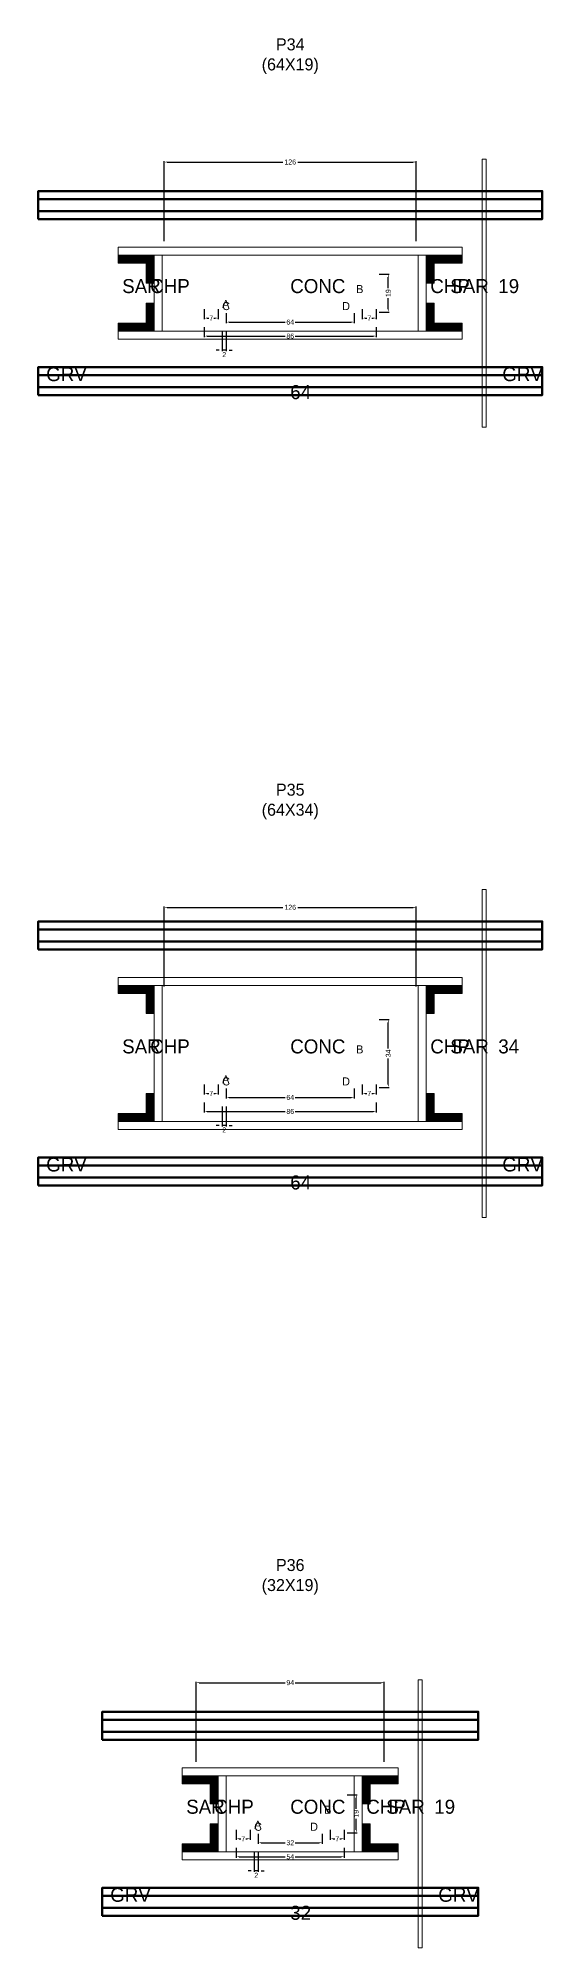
# Model space of a CAD drawing. Header units: centimetres. Extents: x -8500 to 4093, y -4566 to 295.
# Drawn here: x -126 to 126, y -2967 to -2013 of the extents above; entities that cross this region are included whole.
import ezdxf

# ---------------------------------------------------------------- set-up
doc = ezdxf.new("R2010")
doc.units = ezdxf.units.CM
for name, color, linetype in [('COTA', 241, 'Continuous'), ('GRAVATA', 224, 'Continuous'), ('Hachura', 251, 'Continuous'), ('NOMENCLATURA', 7, 'Continuous'), ('SARRAFO', 251, 'Continuous'), ('Texto Seção', 7, 'Continuous')]:
    doc.layers.add(name, color=color, linetype=linetype)
doc.dimstyles.new('cotax2', dxfattribs={"dimtxt": 2.5, "dimasz": 1.5, "dimexe": 0.5, "dimexo": 0.5, "dimgap": 0.5, "dimtad": 1, "dimcen": 2.5, "dimazin": 3, "dimtfac": 1, "dimtmove": 0, "dimatfit": 3})

# ---------------------------------------------------------------- blocks, each defined once
blk = doc.blocks.new('_CLOSEDFILLED')
at = {"color": 0, "linetype": 'BYBLOCK'}
blk.add_solid([(-1, 0.16), (0, 0), (-1, -0.16)], dxfattribs=at)
blk = doc.blocks.new('*D170')
for p, q in [((-43, -2157), (-43, -2162)), ((-41.5, -2161.5), (-2.5, -2161.5)), ((2.5, -2161.5), (41.5, -2161.5)), ((43, -2157), (43, -2162))]:
    blk.add_line(p, q)
at = {"layer": 'Defpoints'}
for p in [(-43, -2156.5), (43, -2156.5), (-43, -2161.5)]:
    blk.add_point(p, dxfattribs=at)
at = {"layer": 'COTA', "xscale": 1.5, "yscale": 1.5, "rotation": 180}
blk.add_blockref('_CLOSEDFILLED', (-43, -2161.5), dxfattribs=at)
at = {"layer": 'COTA', "xscale": 1.5, "yscale": 1.5}
blk.add_blockref('_CLOSEDFILLED', (43, -2161.5), dxfattribs=at)
at = {"layer": 'COTA', "insert": (0, -2161.5), "char_height": 2.5, "attachment_point": 5}
blk.add_mtext('86', dxfattribs=at)
blk = doc.blocks.new('*D171')
for p, q in [((-32, -2150), (-32, -2155)), ((-30.5, -2154.5), (-2.5, -2154.5)), ((2.5, -2154.5), (30.5, -2154.5)), ((32, -2150), (32, -2155))]:
    blk.add_line(p, q)
at = {"layer": 'Defpoints'}
for p in [(-32, -2149.5), (-32, -2154.5), (32, -2149.5)]:
    blk.add_point(p, dxfattribs=at)
at = {"layer": 'COTA', "xscale": 1.5, "yscale": 1.5, "rotation": 180}
blk.add_blockref('_CLOSEDFILLED', (-32, -2154.5), dxfattribs=at)
at = {"layer": 'COTA', "xscale": 1.5, "yscale": 1.5}
blk.add_blockref('_CLOSEDFILLED', (32, -2154.5), dxfattribs=at)
at = {"layer": 'COTA', "insert": (0, -2154.5), "char_height": 2.5, "attachment_point": 5}
blk.add_mtext('64', dxfattribs=at)
blk = doc.blocks.new('*D172')
for p, q in [((44.5, -2130.5), (49.5, -2130.5)), ((49, -2137.5), (49, -2132)), ((49, -2148), (49, -2142.5)), ((44.5, -2149.5), (49.5, -2149.5))]:
    blk.add_line(p, q)
at = {"layer": 'Defpoints'}
for p in [(44, -2130.5), (44, -2149.5), (49, -2149.5)]:
    blk.add_point(p, dxfattribs=at)
at = {"layer": 'COTA', "xscale": 1.5, "yscale": 1.5}
for p, rotation in [((49, -2130.5), 90), ((49, -2149.5), 270)]:
    blk.add_blockref('_CLOSEDFILLED', p, dxfattribs=dict(at, rotation=rotation))
at = {"layer": 'COTA', "insert": (49, -2140), "char_height": 2.5, "attachment_point": 5, "rotation": 90}
blk.add_mtext('19', dxfattribs=at)
blk = doc.blocks.new('*D173')
for p, q in [((-43, -2148), (-43, -2153)), ((-41.5, -2152.5), (-40.75, -2152.5)), ((-38.25, -2152.5), (-37.5, -2152.5)), ((-36, -2148), (-36, -2153))]:
    blk.add_line(p, q)
at = {"layer": 'Defpoints'}
for p in [(-43, -2147.5), (-43, -2152.5), (-36, -2147.5)]:
    blk.add_point(p, dxfattribs=at)
at = {"layer": 'COTA', "xscale": 1.5, "yscale": 1.5, "rotation": 180}
blk.add_blockref('_CLOSEDFILLED', (-43, -2152.5), dxfattribs=at)
at = {"layer": 'COTA', "xscale": 1.5, "yscale": 1.5}
blk.add_blockref('_CLOSEDFILLED', (-36, -2152.5), dxfattribs=at)
at = {"layer": 'COTA', "insert": (-39.5, -2152.5), "char_height": 2.5, "attachment_point": 5}
blk.add_mtext('7', dxfattribs=at)
blk = doc.blocks.new('*D174')
for p, q in [((36, -2148), (36, -2153)), ((37.5, -2152.5), (38.25, -2152.5)), ((40.75, -2152.5), (41.5, -2152.5)), ((43, -2148), (43, -2153))]:
    blk.add_line(p, q)
at = {"layer": 'Defpoints'}
for p in [(36, -2147.5), (36, -2152.5), (43, -2147.5)]:
    blk.add_point(p, dxfattribs=at)
at = {"layer": 'COTA', "xscale": 1.5, "yscale": 1.5, "rotation": 180}
blk.add_blockref('_CLOSEDFILLED', (36, -2152.5), dxfattribs=at)
at = {"layer": 'COTA', "xscale": 1.5, "yscale": 1.5}
blk.add_blockref('_CLOSEDFILLED', (43, -2152.5), dxfattribs=at)
at = {"layer": 'COTA', "insert": (39.5, -2152.5), "char_height": 2.5, "attachment_point": 5}
blk.add_mtext('7', dxfattribs=at)
blk = doc.blocks.new('*D175')
for p, q in [((-63, -2114), (-63, -2074)), ((-61.5, -2074.5), (-3.75, -2074.5)), ((3.75, -2074.5), (61.5, -2074.5)), ((63, -2114), (63, -2074))]:
    blk.add_line(p, q)
at = {"layer": 'Defpoints'}
for p in [(-63, -2074.5), (-63, -2114.5), (63, -2114.5)]:
    blk.add_point(p, dxfattribs=at)
at = {"layer": 'COTA', "xscale": 1.5, "yscale": 1.5, "rotation": 180}
blk.add_blockref('_CLOSEDFILLED', (-63, -2074.5), dxfattribs=at)
at = {"layer": 'COTA', "xscale": 1.5, "yscale": 1.5}
blk.add_blockref('_CLOSEDFILLED', (63, -2074.5), dxfattribs=at)
at = {"layer": 'COTA', "insert": (0, -2074.5), "char_height": 2.5, "attachment_point": 5}
blk.add_mtext('126', dxfattribs=at)
blk = doc.blocks.new('*D196')
for p, q in [((-43, -2544.5), (-43, -2549.5)), ((43, -2544.5), (43, -2549.5)), ((-41.5, -2549), (-2.5, -2549)), ((2.5, -2549), (41.5, -2549))]:
    blk.add_line(p, q)
at = {"layer": 'Defpoints'}
for p in [(-43, -2544), (43, -2544), (-43, -2549)]:
    blk.add_point(p, dxfattribs=at)
at = {"layer": 'COTA', "xscale": 1.5, "yscale": 1.5, "rotation": 180}
blk.add_blockref('_CLOSEDFILLED', (-43, -2549), dxfattribs=at)
at = {"layer": 'COTA', "xscale": 1.5, "yscale": 1.5}
blk.add_blockref('_CLOSEDFILLED', (43, -2549), dxfattribs=at)
at = {"layer": 'COTA', "insert": (0, -2549), "char_height": 2.5, "attachment_point": 5}
blk.add_mtext('86', dxfattribs=at)
blk = doc.blocks.new('*D197')
for p, q in [((-32, -2537.5), (-32, -2542.5)), ((32, -2537.5), (32, -2542.5)), ((-30.5, -2542), (-2.5, -2542)), ((2.5, -2542), (30.5, -2542))]:
    blk.add_line(p, q)
at = {"layer": 'Defpoints'}
for p in [(-32, -2537), (32, -2537), (-32, -2542)]:
    blk.add_point(p, dxfattribs=at)
at = {"layer": 'COTA', "xscale": 1.5, "yscale": 1.5, "rotation": 180}
blk.add_blockref('_CLOSEDFILLED', (-32, -2542), dxfattribs=at)
at = {"layer": 'COTA', "xscale": 1.5, "yscale": 1.5}
blk.add_blockref('_CLOSEDFILLED', (32, -2542), dxfattribs=at)
at = {"layer": 'COTA', "insert": (0, -2542), "char_height": 2.5, "attachment_point": 5}
blk.add_mtext('64', dxfattribs=at)
blk = doc.blocks.new('*D198')
for p, q in [((44.5, -2503), (49.5, -2503)), ((49, -2517.5), (49, -2504.5)), ((49, -2535.5), (49, -2522.5)), ((44.5, -2537), (49.5, -2537))]:
    blk.add_line(p, q)
at = {"layer": 'Defpoints'}
for p in [(44, -2503), (44, -2537), (49, -2537)]:
    blk.add_point(p, dxfattribs=at)
at = {"layer": 'COTA', "xscale": 1.5, "yscale": 1.5}
for p, rotation in [((49, -2503), 90), ((49, -2537), 270)]:
    blk.add_blockref('_CLOSEDFILLED', p, dxfattribs=dict(at, rotation=rotation))
at = {"layer": 'COTA', "insert": (49, -2520), "char_height": 2.5, "attachment_point": 5, "rotation": 90}
blk.add_mtext('34', dxfattribs=at)
blk = doc.blocks.new('*D199')
for p, q in [((-43, -2535.5), (-43, -2540.5)), ((-36, -2535.5), (-36, -2540.5)), ((-41.5, -2540), (-40.75, -2540)), ((-38.25, -2540), (-37.5, -2540))]:
    blk.add_line(p, q)
at = {"layer": 'Defpoints'}
for p in [(-43, -2535), (-36, -2535), (-43, -2540)]:
    blk.add_point(p, dxfattribs=at)
at = {"layer": 'COTA', "xscale": 1.5, "yscale": 1.5, "rotation": 180}
blk.add_blockref('_CLOSEDFILLED', (-43, -2540), dxfattribs=at)
at = {"layer": 'COTA', "xscale": 1.5, "yscale": 1.5}
blk.add_blockref('_CLOSEDFILLED', (-36, -2540), dxfattribs=at)
at = {"layer": 'COTA', "insert": (-39.5, -2540), "char_height": 2.5, "attachment_point": 5}
blk.add_mtext('7', dxfattribs=at)
blk = doc.blocks.new('*D200')
for p, q in [((36, -2535.5), (36, -2540.5)), ((43, -2535.5), (43, -2540.5)), ((37.5, -2540), (38.25, -2540)), ((40.75, -2540), (41.5, -2540))]:
    blk.add_line(p, q)
at = {"layer": 'Defpoints'}
for p in [(36, -2535), (43, -2535), (36, -2540)]:
    blk.add_point(p, dxfattribs=at)
at = {"layer": 'COTA', "xscale": 1.5, "yscale": 1.5, "rotation": 180}
blk.add_blockref('_CLOSEDFILLED', (36, -2540), dxfattribs=at)
at = {"layer": 'COTA', "xscale": 1.5, "yscale": 1.5}
blk.add_blockref('_CLOSEDFILLED', (43, -2540), dxfattribs=at)
at = {"layer": 'COTA', "insert": (39.5, -2540), "char_height": 2.5, "attachment_point": 5}
blk.add_mtext('7', dxfattribs=at)
blk = doc.blocks.new('*D201')
for p, q in [((-63, -2486.5), (-63, -2446.5)), ((-61.5, -2447), (-3.75, -2447)), ((3.75, -2447), (61.5, -2447)), ((63, -2486.5), (63, -2446.5))]:
    blk.add_line(p, q)
at = {"layer": 'Defpoints'}
for p in [(-63, -2447), (-63, -2487), (63, -2487)]:
    blk.add_point(p, dxfattribs=at)
at = {"layer": 'COTA', "xscale": 1.5, "yscale": 1.5, "rotation": 180}
blk.add_blockref('_CLOSEDFILLED', (-63, -2447), dxfattribs=at)
at = {"layer": 'COTA', "xscale": 1.5, "yscale": 1.5}
blk.add_blockref('_CLOSEDFILLED', (63, -2447), dxfattribs=at)
at = {"layer": 'COTA', "insert": (0, -2447), "char_height": 2.5, "attachment_point": 5}
blk.add_mtext('126', dxfattribs=at)
blk = doc.blocks.new('*D222')
for p, q in [((-27, -2917), (-27, -2922)), ((27, -2917), (27, -2922)), ((-25.5, -2921.5), (-2.5, -2921.5)), ((2.5, -2921.5), (25.5, -2921.5))]:
    blk.add_line(p, q)
at = {"layer": 'Defpoints'}
for p in [(-27, -2916.5), (27, -2916.5), (-27, -2921.5)]:
    blk.add_point(p, dxfattribs=at)
at = {"layer": 'COTA', "xscale": 1.5, "yscale": 1.5, "rotation": 180}
blk.add_blockref('_CLOSEDFILLED', (-27, -2921.5), dxfattribs=at)
at = {"layer": 'COTA', "xscale": 1.5, "yscale": 1.5}
blk.add_blockref('_CLOSEDFILLED', (27, -2921.5), dxfattribs=at)
at = {"layer": 'COTA', "insert": (0, -2921.5), "char_height": 2.5, "attachment_point": 5}
blk.add_mtext('54', dxfattribs=at)
blk = doc.blocks.new('*D223')
for p, q in [((-16, -2910), (-16, -2915)), ((16, -2910), (16, -2915)), ((-14.5, -2914.5), (-2.5, -2914.5)), ((2.5, -2914.5), (14.5, -2914.5))]:
    blk.add_line(p, q)
at = {"layer": 'Defpoints'}
for p in [(-16, -2909.5), (16, -2909.5), (-16, -2914.5)]:
    blk.add_point(p, dxfattribs=at)
at = {"layer": 'COTA', "xscale": 1.5, "yscale": 1.5, "rotation": 180}
blk.add_blockref('_CLOSEDFILLED', (-16, -2914.5), dxfattribs=at)
at = {"layer": 'COTA', "xscale": 1.5, "yscale": 1.5}
blk.add_blockref('_CLOSEDFILLED', (16, -2914.5), dxfattribs=at)
at = {"layer": 'COTA', "insert": (0, -2914.5), "char_height": 2.5, "attachment_point": 5}
blk.add_mtext('32', dxfattribs=at)
blk = doc.blocks.new('*D224')
for p, q in [((28.5, -2890.5), (33.5, -2890.5)), ((33, -2897.5), (33, -2892)), ((28.5, -2909.5), (33.5, -2909.5)), ((33, -2908), (33, -2902.5))]:
    blk.add_line(p, q)
at = {"layer": 'Defpoints'}
for p in [(28, -2890.5), (28, -2909.5), (33, -2909.5)]:
    blk.add_point(p, dxfattribs=at)
at = {"layer": 'COTA', "xscale": 1.5, "yscale": 1.5}
for p, rotation in [((33, -2890.5), 90), ((33, -2909.5), 270)]:
    blk.add_blockref('_CLOSEDFILLED', p, dxfattribs=dict(at, rotation=rotation))
at = {"layer": 'COTA', "insert": (33, -2900), "char_height": 2.5, "attachment_point": 5, "rotation": 90}
blk.add_mtext('19', dxfattribs=at)
blk = doc.blocks.new('*D225')
for p, q in [((-27, -2908), (-27, -2913)), ((-20, -2908), (-20, -2913)), ((-25.5, -2912.5), (-24.75, -2912.5)), ((-22.25, -2912.5), (-21.5, -2912.5))]:
    blk.add_line(p, q)
at = {"layer": 'Defpoints'}
for p in [(-27, -2907.5), (-20, -2907.5), (-27, -2912.5)]:
    blk.add_point(p, dxfattribs=at)
at = {"layer": 'COTA', "xscale": 1.5, "yscale": 1.5, "rotation": 180}
blk.add_blockref('_CLOSEDFILLED', (-27, -2912.5), dxfattribs=at)
at = {"layer": 'COTA', "xscale": 1.5, "yscale": 1.5}
blk.add_blockref('_CLOSEDFILLED', (-20, -2912.5), dxfattribs=at)
at = {"layer": 'COTA', "insert": (-23.5, -2912.5), "char_height": 2.5, "attachment_point": 5}
blk.add_mtext('7', dxfattribs=at)
blk = doc.blocks.new('*D226')
for p, q in [((20, -2908), (20, -2913)), ((27, -2908), (27, -2913)), ((21.5, -2912.5), (22.25, -2912.5)), ((24.75, -2912.5), (25.5, -2912.5))]:
    blk.add_line(p, q)
at = {"layer": 'Defpoints'}
for p in [(20, -2907.5), (27, -2907.5), (20, -2912.5)]:
    blk.add_point(p, dxfattribs=at)
at = {"layer": 'COTA', "xscale": 1.5, "yscale": 1.5, "rotation": 180}
blk.add_blockref('_CLOSEDFILLED', (20, -2912.5), dxfattribs=at)
at = {"layer": 'COTA', "xscale": 1.5, "yscale": 1.5}
blk.add_blockref('_CLOSEDFILLED', (27, -2912.5), dxfattribs=at)
at = {"layer": 'COTA', "insert": (23.5, -2912.5), "char_height": 2.5, "attachment_point": 5}
blk.add_mtext('7', dxfattribs=at)
blk = doc.blocks.new('*D227')
for p, q in [((-47, -2874), (-47, -2834)), ((-45.5, -2834.5), (-2.5, -2834.5)), ((2.5, -2834.5), (45.5, -2834.5)), ((47, -2874), (47, -2834))]:
    blk.add_line(p, q)
at = {"layer": 'Defpoints'}
for p in [(-47, -2834.5), (-47, -2874.5), (47, -2874.5)]:
    blk.add_point(p, dxfattribs=at)
at = {"layer": 'COTA', "xscale": 1.5, "yscale": 1.5, "rotation": 180}
blk.add_blockref('_CLOSEDFILLED', (-47, -2834.5), dxfattribs=at)
at = {"layer": 'COTA', "xscale": 1.5, "yscale": 1.5}
blk.add_blockref('_CLOSEDFILLED', (47, -2834.5), dxfattribs=at)
at = {"layer": 'COTA', "insert": (0, -2834.5), "char_height": 2.5, "attachment_point": 5}
blk.add_mtext('94', dxfattribs=at)

msp = doc.modelspace()

# ---------------------------------------------------------------- hatches: boundary and pattern name
at = {"layer": 'SARRAFO'}
h = msp.add_hatch(dxfattribs=at)
h.set_pattern_fill('SOLID', scale=2)
h.paths.add_polyline_path([(-86, -2125), (-72, -2125), (-72, -2121), (-86, -2121)])
h = msp.add_hatch(dxfattribs=at)
h.set_pattern_fill('SOLID', scale=2)
h.paths.add_polyline_path([(-72, -2135), (-68, -2135), (-68, -2121), (-72, -2121)])
h = msp.add_hatch(dxfattribs=at)
h.set_pattern_fill('SOLID', scale=2)
h.paths.add_polyline_path([(68, -2135), (72, -2135), (72, -2121), (68, -2121)])
h = msp.add_hatch(dxfattribs=at)
h.set_pattern_fill('SOLID', scale=2)
h.paths.add_polyline_path([(72, -2125), (86, -2125), (86, -2121), (72, -2121)])
h = msp.add_hatch(dxfattribs=at)
h.set_pattern_fill('SOLID', scale=2)
h.paths.add_polyline_path([(-72, -2159), (-68, -2159), (-68, -2145), (-72, -2145)])
h = msp.add_hatch(dxfattribs=at)
h.set_pattern_fill('SOLID', scale=2)
h.paths.add_polyline_path([(68, -2159), (72, -2159), (72, -2145), (68, -2145)])
h = msp.add_hatch(dxfattribs=at)
h.set_pattern_fill('SOLID', scale=2)
h.paths.add_polyline_path([(-86, -2159), (-72, -2159), (-72, -2155), (-86, -2155)])
h = msp.add_hatch(dxfattribs=at)
h.set_pattern_fill('SOLID', scale=2)
h.paths.add_polyline_path([(72, -2159), (86, -2159), (86, -2155), (72, -2155)])
h = msp.add_hatch(dxfattribs=at)
h.set_pattern_fill('SOLID', scale=2)
h.paths.add_polyline_path([(-86, -2490), (-72, -2490), (-72, -2486), (-86, -2486)])
h = msp.add_hatch(dxfattribs=at)
h.set_pattern_fill('SOLID', scale=2)
h.paths.add_polyline_path([(-72, -2500), (-68, -2500), (-68, -2486), (-72, -2486)])
h = msp.add_hatch(dxfattribs=at)
h.set_pattern_fill('SOLID', scale=2)
h.paths.add_polyline_path([(68, -2500), (72, -2500), (72, -2486), (68, -2486)])
h = msp.add_hatch(dxfattribs=at)
h.set_pattern_fill('SOLID', scale=2)
h.paths.add_polyline_path([(72, -2490), (86, -2490), (86, -2486), (72, -2486)])
h = msp.add_hatch(dxfattribs=at)
h.set_pattern_fill('SOLID', scale=2)
h.paths.add_polyline_path([(-72, -2554), (-68, -2554), (-68, -2540), (-72, -2540)])
h = msp.add_hatch(dxfattribs=at)
h.set_pattern_fill('SOLID', scale=2)
h.paths.add_polyline_path([(68, -2554), (72, -2554), (72, -2540), (68, -2540)])
h = msp.add_hatch(dxfattribs=at)
h.set_pattern_fill('SOLID', scale=2)
h.paths.add_polyline_path([(-86, -2554), (-72, -2554), (-72, -2550), (-86, -2550)])
h = msp.add_hatch(dxfattribs=at)
h.set_pattern_fill('SOLID', scale=2)
h.paths.add_polyline_path([(72, -2554), (86, -2554), (86, -2550), (72, -2550)])
h = msp.add_hatch(dxfattribs=at)
h.set_pattern_fill('SOLID', scale=2)
h.paths.add_polyline_path([(-54, -2885), (-40, -2885), (-40, -2881), (-54, -2881)])
h = msp.add_hatch(dxfattribs=at)
h.set_pattern_fill('SOLID', scale=2)
h.paths.add_polyline_path([(-40, -2895), (-36, -2895), (-36, -2881), (-40, -2881)])
h = msp.add_hatch(dxfattribs=at)
h.set_pattern_fill('SOLID', scale=2)
h.paths.add_polyline_path([(36, -2895), (40, -2895), (40, -2881), (36, -2881)])
h = msp.add_hatch(dxfattribs=at)
h.set_pattern_fill('SOLID', scale=2)
h.paths.add_polyline_path([(40, -2885), (54, -2885), (54, -2881), (40, -2881)])
h = msp.add_hatch(dxfattribs=at)
h.set_pattern_fill('SOLID', scale=2)
h.paths.add_polyline_path([(-40, -2919), (-36, -2919), (-36, -2905), (-40, -2905)])
h = msp.add_hatch(dxfattribs=at)
h.set_pattern_fill('SOLID', scale=2)
h.paths.add_polyline_path([(36, -2919), (40, -2919), (40, -2905), (36, -2905)])
h = msp.add_hatch(dxfattribs=at)
h.set_pattern_fill('SOLID', scale=2)
h.paths.add_polyline_path([(-54, -2919), (-40, -2919), (-40, -2915), (-54, -2915)])
h = msp.add_hatch(dxfattribs=at)
h.set_pattern_fill('SOLID', scale=2)
h.paths.add_polyline_path([(40, -2919), (54, -2919), (54, -2915), (40, -2915)])

# ---------------------------------------------------------------- linework, layer by layer
at = {"layer": 'GRAVATA', "lineweight": 50}
for points in [[(-126, -2103), (126, -2103), (126, -2089), (-126, -2089)], [(-126, -2099), (126, -2099), (126, -2093), (-126, -2093)], [(-126, -2191), (126, -2191), (126, -2177), (-126, -2177)], [(-126, -2187), (126, -2187), (126, -2181), (-126, -2181)], [(-126, -2468), (126, -2468), (126, -2454), (-126, -2454)], [(-126, -2464), (126, -2464), (126, -2458), (-126, -2458)], [(-126, -2586), (126, -2586), (126, -2572), (-126, -2572)], [(-126, -2582), (126, -2582), (126, -2576), (-126, -2576)], [(-94, -2863), (94, -2863), (94, -2849), (-94, -2849)], [(-94, -2859), (94, -2859), (94, -2853), (-94, -2853)], [(-94, -2951), (94, -2951), (94, -2937), (-94, -2937)], [(-94, -2947), (94, -2947), (94, -2941), (-94, -2941)]]:
    msp.add_lwpolyline(points, close=True, dxfattribs=at)
at = {"layer": 'Hachura', "lineweight": 13}
for points in [[(96, -2207), (98, -2207), (98, -2073), (96, -2073)], [(96, -2602), (98, -2602), (98, -2438), (96, -2438)], [(64, -2967), (66, -2967), (66, -2833), (64, -2833)]]:
    msp.add_lwpolyline(points, close=True, dxfattribs=at)
at = {"layer": 'Hachura', "lineweight": 18}
for points in [[(-86, -2121), (86, -2121), (86, -2117), (-86, -2117)], [(-68, -2159), (-64, -2159), (-64, -2121), (-68, -2121)], [(64, -2159), (68, -2159), (68, -2121), (64, -2121)], [(-86, -2163), (86, -2163), (86, -2159), (-86, -2159)], [(-86, -2486), (86, -2486), (86, -2482), (-86, -2482)], [(-68, -2554), (-64, -2554), (-64, -2486), (-68, -2486)], [(64, -2554), (68, -2554), (68, -2486), (64, -2486)], [(-86, -2558), (86, -2558), (86, -2554), (-86, -2554)], [(-54, -2881), (54, -2881), (54, -2877), (-54, -2877)], [(-36, -2919), (-32, -2919), (-32, -2881), (-36, -2881)], [(32, -2919), (36, -2919), (36, -2881), (32, -2881)], [(-54, -2923), (54, -2923), (54, -2919), (-54, -2919)]]:
    msp.add_lwpolyline(points, close=True, dxfattribs=at)
at = {"layer": 'SARRAFO', "lineweight": 13}
for points in [[(-86, -2125), (-72, -2125), (-72, -2121), (-86, -2121)], [(-72, -2135), (-68, -2135), (-68, -2121), (-72, -2121)], [(68, -2135), (72, -2135), (72, -2121), (68, -2121)], [(72, -2125), (86, -2125), (86, -2121), (72, -2121)], [(-72, -2159), (-68, -2159), (-68, -2145), (-72, -2145)], [(68, -2159), (72, -2159), (72, -2145), (68, -2145)], [(-86, -2159), (-72, -2159), (-72, -2155), (-86, -2155)], [(72, -2159), (86, -2159), (86, -2155), (72, -2155)], [(-86, -2490), (-72, -2490), (-72, -2486), (-86, -2486)], [(-72, -2500), (-68, -2500), (-68, -2486), (-72, -2486)], [(68, -2500), (72, -2500), (72, -2486), (68, -2486)], [(72, -2490), (86, -2490), (86, -2486), (72, -2486)], [(-72, -2554), (-68, -2554), (-68, -2540), (-72, -2540)], [(68, -2554), (72, -2554), (72, -2540), (68, -2540)], [(-86, -2554), (-72, -2554), (-72, -2550), (-86, -2550)], [(72, -2554), (86, -2554), (86, -2550), (72, -2550)], [(-54, -2885), (-40, -2885), (-40, -2881), (-54, -2881)], [(-40, -2895), (-36, -2895), (-36, -2881), (-40, -2881)], [(36, -2895), (40, -2895), (40, -2881), (36, -2881)], [(40, -2885), (54, -2885), (54, -2881), (40, -2881)], [(-40, -2919), (-36, -2919), (-36, -2905), (-40, -2905)], [(36, -2919), (40, -2919), (40, -2905), (36, -2905)], [(-54, -2919), (-40, -2919), (-40, -2915), (-54, -2915)], [(40, -2919), (54, -2919), (54, -2915), (40, -2915)]]:
    msp.add_lwpolyline(points, close=True, dxfattribs=at)

# ---------------------------------------------------------------- texts
at = {"layer": 'NOMENCLATURA'}
for s, p in [('B', (33, -2140)), ('A', (-34, -2147.5)), ('C', (-34, -2148.5)), ('D', (26, -2148.5)), ('B', (33, -2520)), ('A', (-34, -2535)), ('C', (-34, -2536)), ('D', (26, -2536)), ('B', (17, -2900)), ('A', (-18, -2907.5)), ('C', (-18, -2908.5)), ('D', (10, -2908.5))]:
    msp.add_text(s, height=4, dxfattribs=at).set_placement(p)
at = {"layer": 'NOMENCLATURA', "char_height": 6, "attachment_point": 8}
for s, insert in [('P34\\P(64X19)', (0, -2030.5)), ('P35\\P(64X34)', (0, -2403)), ('P36\\P(32X19)', (0, -2790.5))]:
    msp.add_mtext(s, dxfattribs=dict(at, insert=insert))
at = {"layer": 'Texto Seção'}
for s, p in [('SAR', (-84, -2140)), ('CHP', (-70, -2140)), ('CONC', (0, -2140)), ('CHP', (70, -2140)), ('SAR', (80, -2140)), ('19', (104, -2140)), ('GRV', (-122, -2184)), ('GRV', (106, -2184)), ('64', (0, -2193)), ('SAR', (-84, -2520)), ('CHP', (-70, -2520)), ('CONC', (0, -2520)), ('CHP', (70, -2520)), ('SAR', (80, -2520)), ('34', (104, -2520)), ('GRV', (-122, -2579)), ('GRV', (106, -2579)), ('64', (0, -2588)), ('SAR', (-52, -2900)), ('CHP', (-38, -2900)), ('CONC', (0, -2900)), ('CHP', (38, -2900)), ('SAR', (48, -2900)), ('19', (72, -2900)), ('GRV', (-90, -2944)), ('GRV', (74, -2944)), ('32', (0, -2953))]:
    msp.add_text(s, height=7, dxfattribs=at).set_placement(p)

# ---------------------------------------------------------------- dimensions: what is measured, and where the dimension line sits
at = {"layer": 'COTA'}
for base, p1, p2, picture, middle in [((-63, -2074.5), (-63, -2114.5), (63, -2114.5), '*D175', (0, -2074.5)), ((-43, -2152.5), (-43, -2147.5), (-36, -2147.5), '*D173', (-39.5, -2152.5)), ((-43, -2161.5), (-43, -2156.5), (43, -2156.5), '*D170', (0, -2161.5)), ((-32, -2154.5), (-32, -2149.5), (32, -2149.5), '*D171', (0, -2154.5)), ((36, -2152.5), (36, -2147.5), (43, -2147.5), '*D174', (39.5, -2152.5)), ((-63, -2447), (-63, -2487), (63, -2487), '*D201', (0, -2447)), ((-43, -2540), (-43, -2535), (-36, -2535), '*D199', (-39.5, -2540)), ((-32, -2542), (-32, -2537), (32, -2537), '*D197', (0, -2542)), ((36, -2540), (36, -2535), (43, -2535), '*D200', (39.5, -2540)), ((-43, -2549), (-43, -2544), (43, -2544), '*D196', (0, -2549)), ((-47, -2834.5), (-47, -2874.5), (47, -2874.5), '*D227', (0, -2834.5)), ((-27, -2912.5), (-27, -2907.5), (-20, -2907.5), '*D225', (-23.5, -2912.5)), ((-16, -2914.5), (-16, -2909.5), (16, -2909.5), '*D223', (0, -2914.5)), ((20, -2912.5), (20, -2907.5), (27, -2907.5), '*D226', (23.5, -2912.5)), ((-27, -2921.5), (-27, -2916.5), (27, -2916.5), '*D222', (0, -2921.5))]:
    dim = msp.add_linear_dim(base=base, p1=p1, p2=p2, dimstyle='cotax2', dxfattribs=at)
    dim.commit()
    dim.dimension.update_dxf_attribs({"geometry": picture, "text_midpoint": middle})
for base, p1, p2, picture, middle in [((49, -2149.5), (44, -2149.5), (44, -2130.5), '*D172', (49, -2140)), ((49, -2537), (44, -2537), (44, -2503), '*D198', (49, -2520)), ((33, -2909.5), (28, -2909.5), (28, -2890.5), '*D224', (33, -2900))]:
    dim = msp.add_linear_dim(base=base, p1=p1, p2=p2, angle=90, dimstyle='cotax2', dxfattribs=at)
    dim.commit()
    dim.dimension.update_dxf_attribs({"geometry": picture, "text_midpoint": middle})
for base, p1, p2 in [((-32, -2168.5), (-32, -2158.5), (-34, -2158.5)), ((-32, -2556), (-32, -2546), (-34, -2546)), ((-16, -2928.5), (-16, -2918.5), (-18, -2918.5))]:
    msp.add_linear_dim(base=base, p1=p1, p2=p2, dimstyle='cotax2', dxfattribs=at).render()

doc.saveas('drawing.dxf')
